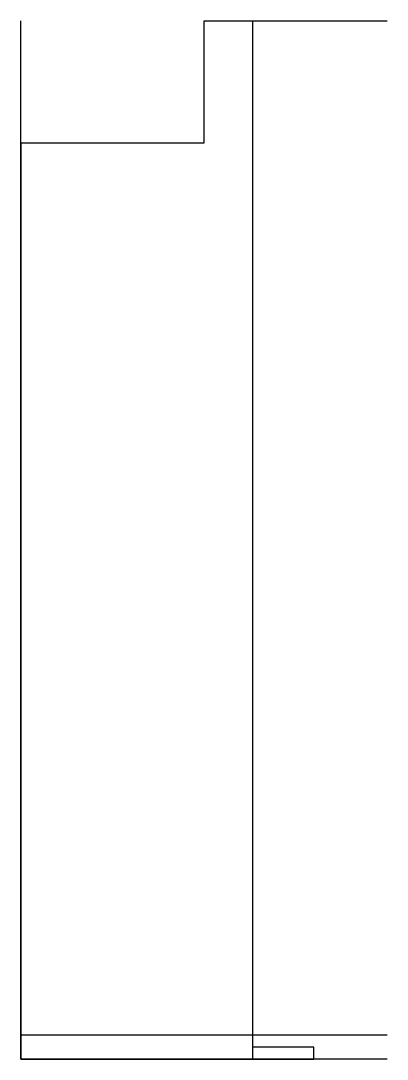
# Model space of a CAD drawing. Extents: x 0 to 30, y -2 to 83.
import ezdxf

# ---------------------------------------------------------------- set-up
doc = ezdxf.new("R2010")
doc.units = 0
doc.layers.get('0').update_dxf_attribs({"linetype": 'CONTINUOUS'})

msp = doc.modelspace()

# ---------------------------------------------------------------- linework, layer by layer
at = {"linetype": 'CONTINUOUS'}
for p, q in [((0, -2), (0, 83)), ((15, 73), (15, 83)), ((15, 83), (30, 83)), ((19, -2), (19, 83)), ((0, 73), (0, -2)), ((0, 73), (15, 73)), ((0, 0), (30, 0)), ((24, -1.01), (19, -1.01)), ((24, -2), (24, -1.01)), ((30, -2), (0, -2)), ((0, -2), (24, -2))]:
    msp.add_line(p, q, dxfattribs=at)

doc.saveas('drawing.dxf')
